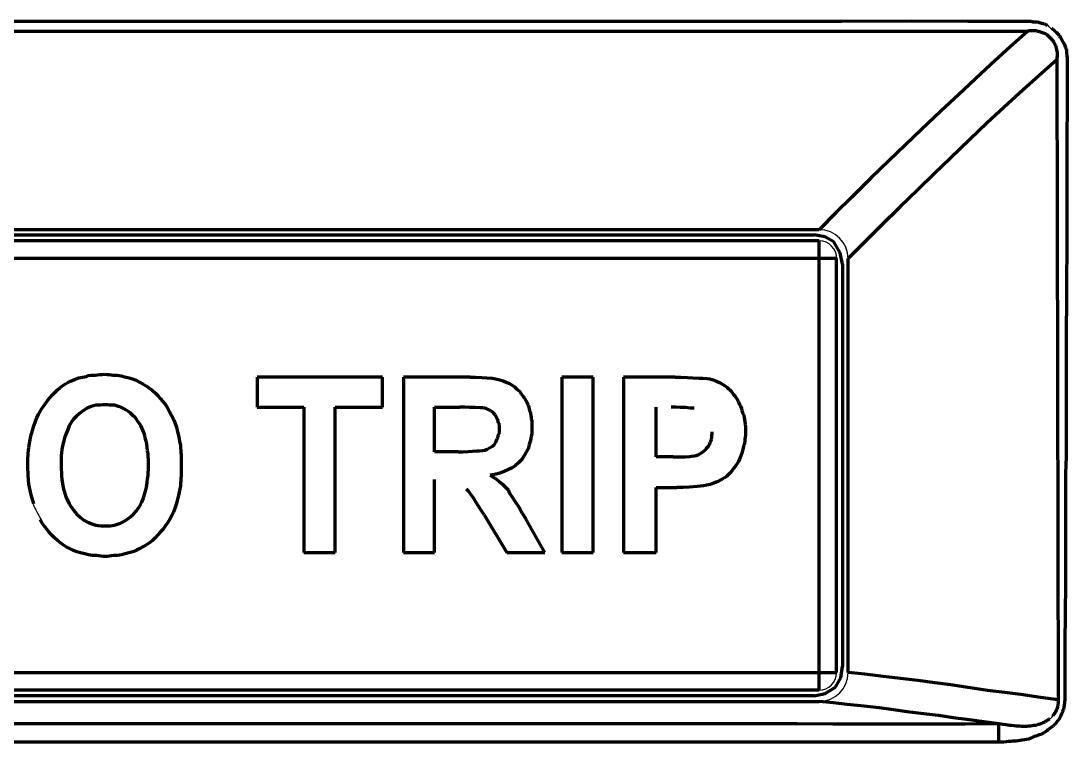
# Model space of a CAD drawing. Header units: millimetres. Extents: x 1683 to 1896, y 0 to 327.
# Drawn here: x 1790.48 to 1808.65, y 65.72 to 78.26 of the extents above; entities that cross this region are included whole.
import ezdxf

# ---------------------------------------------------------------- set-up
doc = ezdxf.new("R2010")
doc.units = ezdxf.units.MM
doc.layers.add('at_Entity', color=7, linetype='Continuous')

# ---------------------------------------------------------------- blocks, each defined once
blk = doc.blocks.new('ERYHR REH W4 TS1600AF')
at = {"layer": 'at_Entity', "color": 0, "lineweight": 140}
for p, q in [((78740.823, 9248.33), (78741.902, 9248.334)), ((78741.902, 9248.334), (78743.115, 9248.336)), ((78743.115, 9248.336), (78744.094, 9248.334)), ((78744.094, 9248.334), (78745.136, 9248.33)), ((78708.892, 9248.161), (78745.136, 9248.161)), ((78726.856, 9248.33), (78727.967, 9248.33)), ((78727.967, 9248.33), (78728.862, 9248.33)), ((78728.862, 9248.33), (78729.816, 9248.33)), ((78729.816, 9248.33), (78730.702, 9248.33)), ((78730.702, 9248.33), (78731.698, 9248.33)), ((78731.698, 9248.33), (78732.504, 9248.33)), ((78732.504, 9248.33), (78733.366, 9248.33)), ((78733.366, 9248.33), (78734.264, 9248.33)), ((78734.264, 9248.33), (78735.273, 9248.33)), ((78735.273, 9248.33), (78736.089, 9248.33)), ((78736.089, 9248.33), (78736.962, 9248.33)), ((78736.962, 9248.33), (78737.925, 9248.33)), ((78737.925, 9248.33), (78739.009, 9248.33)), ((78739.009, 9248.33), (78739.885, 9248.33)), ((78739.885, 9248.33), (78740.823, 9248.33)), ((78745.136, 9248.161), (78744.831, 9247.886)), ((78745.136, 9248.33), (78745.148, 9248.33)), ((78745.136, 9248.161), (78745.144, 9248.165)), ((78745.144, 9248.165), (78745.155, 9248.168)), ((78745.148, 9248.33), (78745.164, 9248.33)), ((78745.155, 9248.168), (78745.166, 9248.168)), ((78745.164, 9248.33), (78745.177, 9248.33)), ((78745.166, 9248.168), (78745.181, 9248.168)), ((78745.177, 9248.33), (78745.193, 9248.33)), ((78745.181, 9248.168), (78745.191, 9248.168)), ((78745.191, 9248.168), (78745.203, 9248.168)), ((78745.193, 9248.33), (78745.207, 9248.326)), ((78745.203, 9248.168), (78745.212, 9248.168)), ((78745.207, 9248.326), (78745.223, 9248.323)), ((78745.212, 9248.168), (78745.222, 9248.168)), ((78745.222, 9248.168), (78745.235, 9248.168)), ((78745.223, 9248.323), (78745.237, 9248.323)), ((78745.235, 9248.168), (78745.252, 9248.168)), ((78745.237, 9248.323), (78745.25, 9248.323)), ((78745.25, 9248.323), (78745.27, 9248.323)), ((78745.252, 9248.168), (78745.266, 9248.168)), ((78745.266, 9248.168), (78745.279, 9248.168)), ((78745.27, 9248.323), (78745.289, 9248.322)), ((78745.279, 9248.168), (78745.293, 9248.164)), ((78745.289, 9248.322), (78745.304, 9248.32)), ((78745.293, 9248.164), (78745.31, 9248.16)), ((78745.304, 9248.32), (78745.32, 9248.316)), ((78745.31, 9248.16), (78745.323, 9248.158)), ((78745.32, 9248.316), (78745.334, 9248.31)), ((78745.323, 9248.158), (78745.337, 9248.153)), ((78745.334, 9248.31), (78745.355, 9248.304)), ((78745.337, 9248.153), (78745.353, 9248.148)), ((78745.355, 9248.304), (78745.376, 9248.299)), ((78745.376, 9248.299), (78745.4, 9248.293)), ((78745.4, 9248.293), (78745.419, 9248.29)), ((78745.419, 9248.29), (78745.439, 9248.281)), ((78745.439, 9248.281), (78745.455, 9248.271)), ((78745.455, 9248.271), (78745.472, 9248.264)), ((78745.546, 9248.205), (78745.57, 9248.193)), ((78745.57, 9248.193), (78745.592, 9248.176)), ((78745.592, 9248.176), (78745.608, 9248.159)), ((78745.608, 9248.159), (78745.628, 9248.139)), ((78745.353, 9248.148), (78745.37, 9248.142)), ((78745.37, 9248.142), (78745.384, 9248.137)), ((78745.384, 9248.137), (78745.4, 9248.131)), ((78745.4, 9248.131), (78745.418, 9248.126)), ((78745.418, 9248.126), (78745.436, 9248.119)), ((78745.436, 9248.119), (78745.45, 9248.112)), ((78745.45, 9248.112), (78745.466, 9248.102)), ((78745.466, 9248.102), (78745.478, 9248.089)), ((78745.478, 9248.089), (78745.494, 9248.071)), ((78745.494, 9248.071), (78745.51, 9248.056)), ((78745.51, 9248.056), (78745.524, 9248.043)), ((78745.524, 9248.043), (78745.541, 9248.026)), ((78745.541, 9248.026), (78745.559, 9248.008)), ((78745.559, 9248.008), (78745.571, 9247.993)), ((78745.571, 9247.993), (78745.581, 9247.977)), ((78745.581, 9247.977), (78745.592, 9247.958)), ((78745.628, 9248.139), (78745.648, 9248.121)), ((78745.648, 9248.121), (78745.669, 9248.099)), ((78745.669, 9248.099), (78745.683, 9248.079)), ((78745.683, 9248.079), (78745.696, 9248.058)), ((78745.696, 9248.058), (78745.713, 9248.03)), ((78745.713, 9248.03), (78745.731, 9247.998)), ((78745.731, 9247.998), (78745.746, 9247.971)), ((78745.746, 9247.971), (78745.765, 9247.94)), ((78744.831, 9247.886), (78744.491, 9247.577)), ((78745.592, 9247.958), (78745.605, 9247.933)), ((78745.605, 9247.933), (78745.615, 9247.911)), ((78745.615, 9247.911), (78745.622, 9247.888)), ((78745.622, 9247.888), (78745.627, 9247.865)), ((78745.627, 9247.865), (78745.634, 9247.837)), ((78745.634, 9247.837), (78745.639, 9247.812)), ((78745.639, 9247.812), (78745.644, 9247.785)), ((78745.765, 9247.94), (78745.778, 9247.911)), ((78745.778, 9247.911), (78745.792, 9247.877)), ((78745.792, 9247.877), (78745.8, 9247.85)), ((78745.8, 9247.85), (78745.806, 9247.822)), ((78745.806, 9247.822), (78745.81, 9247.779)), ((78745.639, 9247.66), (78745.333, 9247.388)), ((78745.642, 9247.695), (78745.639, 9247.66)), ((78745.639, 9247.66), (78745.662, 9236.539)), ((78745.644, 9247.725), (78745.642, 9247.695)), ((78745.644, 9247.785), (78745.644, 9247.757)), ((78745.644, 9247.757), (78745.644, 9247.725)), ((78745.81, 9247.779), (78745.814, 9247.733)), ((78745.814, 9247.733), (78745.817, 9247.697)), ((78745.817, 9247.697), (78745.818, 9247.66)), ((78745.818, 9247.66), (78745.818, 9247.426)), ((78744.491, 9247.577), (78744.221, 9247.326)), ((78745.818, 9247.426), (78745.818, 9247.158)), ((78744.221, 9247.326), (78743.936, 9247.056)), ((78745.333, 9247.388), (78744.992, 9247.08)), ((78744.992, 9247.08), (78744.72, 9246.83)), ((78745.818, 9247.158), (78745.818, 9246.941)), ((78743.936, 9247.056), (78743.626, 9246.769)), ((78745.818, 9246.941), (78745.818, 9246.71)), ((78743.626, 9246.769), (78743.283, 9246.446)), ((78744.72, 9246.83), (78744.431, 9246.563)), ((78745.818, 9246.71), (78745.814, 9246.452)), ((78744.431, 9246.563), (78744.126, 9246.274)), ((78743.283, 9246.446), (78743.011, 9246.185)), ((78745.814, 9246.452), (78745.812, 9246.162)), ((78743.011, 9246.185), (78742.721, 9245.907)), ((78744.126, 9246.274), (78743.785, 9245.948)), ((78745.812, 9246.162), (78745.812, 9245.929)), ((78742.721, 9245.907), (78742.417, 9245.609)), ((78743.785, 9245.948), (78743.513, 9245.682)), ((78745.812, 9245.929), (78745.812, 9245.679)), ((78742.417, 9245.609), (78742.076, 9245.272)), ((78743.513, 9245.682), (78743.225, 9245.399)), ((78745.812, 9245.679), (78745.812, 9245.397)), ((78742.076, 9245.272), (78741.802, 9244.999)), ((78743.225, 9245.399), (78742.92, 9245.104)), ((78745.812, 9245.397), (78745.812, 9245.082)), ((78742.92, 9245.104), (78742.579, 9244.768)), ((78745.812, 9245.082), (78745.812, 9244.831)), ((78741.802, 9244.999), (78741.511, 9244.707)), ((78741.511, 9244.707), (78712.514, 9244.707)), ((78742.579, 9244.768), (78742.305, 9244.495)), ((78745.812, 9244.831), (78745.812, 9244.567)), ((78712.617, 9244.618), (78741.424, 9244.618)), ((78741.611, 9244.584), (78741.424, 9244.618)), ((78741.766, 9244.494), (78741.611, 9244.584)), ((78745.812, 9244.567), (78745.811, 9244.272)), ((78741.511, 9244.515), (78712.514, 9244.515)), ((78741.511, 9236.708), (78741.511, 9244.515)), ((78741.879, 9244.308), (78741.766, 9244.494)), ((78742.305, 9244.495), (78742.014, 9244.206)), ((78741.815, 9244.206), (78712.218, 9244.206)), ((78741.815, 9237.01), (78741.815, 9244.206)), ((78741.919, 9244.11), (78741.879, 9244.308)), ((78742.014, 9237.01), (78742.014, 9244.206)), ((78745.811, 9244.272), (78745.809, 9243.935)), ((78741.919, 9244.11), (78741.919, 9237.114)), ((78745.809, 9243.935), (78745.807, 9243.66)), ((78745.807, 9243.66), (78745.806, 9243.366)), ((78745.806, 9243.366), (78745.802, 9243.049)), ((78745.802, 9243.049), (78745.8, 9242.689)), ((78745.8, 9242.689), (78745.8, 9242.396)), ((78745.8, 9242.396), (78745.8, 9242.085)), ((78745.8, 9242.085), (78745.8, 9241.759)), ((78745.8, 9241.759), (78745.8, 9241.391)), ((78745.8, 9241.391), (78745.8, 9241.093)), ((78745.8, 9241.093), (78745.8, 9240.774)), ((78745.8, 9240.774), (78745.793, 9240.465)), ((78745.793, 9240.465), (78745.789, 9240.117)), ((78745.789, 9240.117), (78745.788, 9239.836)), ((78745.788, 9239.836), (78745.788, 9239.537)), ((78745.788, 9239.537), (78745.788, 9239.256)), ((78745.788, 9239.256), (78745.788, 9238.942)), ((78745.788, 9238.942), (78745.788, 9238.688)), ((78745.788, 9238.688), (78745.788, 9238.417)), ((78745.788, 9238.417), (78745.785, 9238.172)), ((78745.785, 9238.172), (78745.782, 9237.892)), ((78745.782, 9237.892), (78745.78, 9237.664)), ((78745.78, 9237.664), (78745.777, 9237.423)), ((78745.777, 9237.423), (78745.777, 9237.204)), ((78741.885, 9236.918), (78741.919, 9237.114)), ((78745.777, 9237.204), (78745.777, 9236.954)), ((78712.218, 9237.01), (78741.815, 9237.01)), ((78741.795, 9236.76), (78741.885, 9236.918)), ((78742.306, 9236.982), (78742.014, 9237.01)), ((78742.581, 9236.951), (78742.306, 9236.982)), ((78742.922, 9236.909), (78742.581, 9236.951)), ((78743.225, 9236.871), (78742.922, 9236.909)), ((78745.777, 9236.954), (78745.777, 9236.751)), ((78712.514, 9236.708), (78741.511, 9236.708)), ((78741.613, 9236.645), (78741.795, 9236.76)), ((78743.52, 9236.833), (78743.225, 9236.871)), ((78743.795, 9236.797), (78743.52, 9236.833)), ((78744.135, 9236.748), (78743.795, 9236.797)), ((78744.437, 9236.701), (78744.135, 9236.748)), ((78745.777, 9236.751), (78745.777, 9236.539)), ((78741.424, 9236.605), (78712.617, 9236.605)), ((78741.424, 9236.605), (78741.613, 9236.645)), ((78744.737, 9236.666), (78744.437, 9236.701)), ((78745.015, 9236.628), (78744.737, 9236.666)), ((78745.358, 9236.58), (78745.015, 9236.628)), ((78745.662, 9236.539), (78745.358, 9236.58)), ((78745.662, 9236.539), (78745.662, 9236.513)), ((78745.777, 9236.539), (78745.776, 9236.504)), ((78712.514, 9236.51), (78741.511, 9236.51)), ((78741.759, 9236.483), (78741.511, 9236.51)), ((78741.995, 9236.458), (78741.759, 9236.483)), ((78742.291, 9236.427), (78741.995, 9236.458)), ((78742.555, 9236.399), (78742.291, 9236.427)), ((78742.804, 9236.363), (78742.555, 9236.399)), ((78743.038, 9236.331), (78742.804, 9236.363)), ((78745.631, 9236.357), (78745.623, 9236.338)), ((78745.639, 9236.377), (78745.631, 9236.357)), ((78745.644, 9236.393), (78745.639, 9236.377)), ((78745.649, 9236.408), (78745.644, 9236.393)), ((78745.654, 9236.427), (78745.649, 9236.408)), ((78745.656, 9236.443), (78745.654, 9236.427)), ((78745.66, 9236.465), (78745.656, 9236.443)), ((78745.661, 9236.485), (78745.66, 9236.465)), ((78745.662, 9236.513), (78745.661, 9236.485)), ((78745.747, 9236.352), (78745.737, 9236.333)), ((78745.755, 9236.375), (78745.747, 9236.352)), ((78745.761, 9236.407), (78745.755, 9236.375)), ((78745.765, 9236.436), (78745.761, 9236.407)), ((78745.769, 9236.453), (78745.765, 9236.436)), ((78745.773, 9236.472), (78745.769, 9236.453)), ((78745.776, 9236.504), (78745.773, 9236.472)), ((78743.329, 9236.296), (78743.038, 9236.331)), ((78743.587, 9236.267), (78743.329, 9236.296)), ((78743.84, 9236.227), (78743.587, 9236.267)), ((78744.078, 9236.195), (78743.84, 9236.227)), ((78744.373, 9236.156), (78744.078, 9236.195)), ((78745.454, 9236.171), (78745.437, 9236.157)), ((78745.468, 9236.174), (78745.454, 9236.171)), ((78745.482, 9236.182), (78745.468, 9236.174)), ((78745.498, 9236.193), (78745.482, 9236.182)), ((78745.512, 9236.2), (78745.498, 9236.193)), ((78745.577, 9236.27), (78745.57, 9236.259)), ((78745.583, 9236.28), (78745.577, 9236.27)), ((78745.593, 9236.292), (78745.583, 9236.28)), ((78745.604, 9236.303), (78745.593, 9236.292)), ((78745.615, 9236.323), (78745.604, 9236.303)), ((78745.623, 9236.338), (78745.615, 9236.323)), ((78745.654, 9236.173), (78745.638, 9236.156)), ((78745.667, 9236.186), (78745.654, 9236.173)), ((78745.677, 9236.198), (78745.667, 9236.186)), ((78745.686, 9236.214), (78745.677, 9236.198)), ((78745.698, 9236.237), (78745.686, 9236.214)), ((78745.708, 9236.259), (78745.698, 9236.237)), ((78745.716, 9236.278), (78745.708, 9236.259)), ((78745.724, 9236.294), (78745.716, 9236.278)), ((78745.731, 9236.313), (78745.724, 9236.294)), ((78745.737, 9236.333), (78745.731, 9236.313)), ((78728.067, 9236.119), (78727.331, 9236.119)), ((78728.98, 9236.119), (78728.067, 9236.119)), ((78729.79, 9236.119), (78728.98, 9236.119)), ((78730.5, 9236.119), (78729.79, 9236.119)), ((78731.167, 9236.119), (78730.5, 9236.119)), ((78731.992, 9236.119), (78731.167, 9236.119)), ((78732.724, 9236.119), (78731.992, 9236.119)), ((78733.376, 9236.119), (78732.724, 9236.119)), ((78733.987, 9236.119), (78733.376, 9236.119)), ((78734.741, 9236.119), (78733.987, 9236.119)), ((78735.409, 9236.119), (78734.741, 9236.119)), ((78735.998, 9236.119), (78735.409, 9236.119)), ((78736.55, 9236.119), (78735.998, 9236.119)), ((78737.231, 9236.119), (78736.55, 9236.119)), ((78737.834, 9236.119), (78737.231, 9236.119)), ((78738.379, 9236.119), (78737.834, 9236.119)), ((78738.891, 9236.119), (78738.379, 9236.119)), ((78739.528, 9236.119), (78738.891, 9236.119)), ((78740.095, 9236.119), (78739.528, 9236.119)), ((78740.628, 9236.119), (78740.095, 9236.119)), ((78741.129, 9236.119), (78740.628, 9236.119)), ((78741.75, 9236.116), (78741.129, 9236.119)), ((78742.302, 9236.112), (78741.75, 9236.116)), ((78742.864, 9236.112), (78742.302, 9236.112)), ((78743.393, 9236.112), (78742.864, 9236.112)), ((78744.05, 9236.115), (78743.393, 9236.112)), ((78744.635, 9236.119), (78744.05, 9236.115)), ((78744.635, 9236.119), (78744.373, 9236.156)), ((78744.635, 9235.803), (78744.635, 9236.119)), ((78744.671, 9236.114), (78744.635, 9236.119)), ((78744.708, 9236.109), (78744.671, 9236.114)), ((78744.753, 9236.103), (78744.708, 9236.109)), ((78744.79, 9236.097), (78744.753, 9236.103)), ((78744.823, 9236.093), (78744.79, 9236.097)), ((78744.855, 9236.09), (78744.823, 9236.093)), ((78744.896, 9236.087), (78744.855, 9236.09)), ((78744.934, 9236.082), (78744.896, 9236.087)), ((78744.961, 9236.081), (78744.934, 9236.082)), ((78744.989, 9236.079), (78744.961, 9236.081)), ((78745.029, 9236.076), (78744.989, 9236.079)), ((78745.066, 9236.075), (78745.029, 9236.076)), ((78745.093, 9236.075), (78745.066, 9236.075)), ((78745.12, 9236.075), (78745.093, 9236.075)), ((78745.154, 9236.078), (78745.12, 9236.075)), ((78745.181, 9236.082), (78745.154, 9236.078)), ((78745.21, 9236.087), (78745.181, 9236.082)), ((78745.235, 9236.089), (78745.21, 9236.087)), ((78745.265, 9236.093), (78745.235, 9236.089)), ((78745.291, 9236.097), (78745.265, 9236.093)), ((78745.312, 9236.106), (78745.291, 9236.097)), ((78745.331, 9236.111), (78745.312, 9236.106)), ((78745.356, 9236.118), (78745.331, 9236.111)), ((78745.377, 9236.127), (78745.356, 9236.118)), ((78745.397, 9236.136), (78745.377, 9236.127)), ((78745.416, 9236.144), (78745.397, 9236.136)), ((78745.443, 9235.982), (78745.415, 9235.963)), ((78745.437, 9236.157), (78745.416, 9236.144)), ((78745.466, 9236.001), (78745.443, 9235.982)), ((78745.484, 9236.013), (78745.466, 9236.001)), ((78745.501, 9236.026), (78745.484, 9236.013)), ((78745.525, 9236.044), (78745.501, 9236.026)), ((78745.546, 9236.06), (78745.525, 9236.044)), ((78745.563, 9236.071), (78745.546, 9236.06)), ((78745.577, 9236.082), (78745.563, 9236.071)), ((78745.596, 9236.1), (78745.577, 9236.082)), ((78745.616, 9236.119), (78745.596, 9236.1)), ((78745.626, 9236.14), (78745.616, 9236.119)), ((78745.638, 9236.156), (78745.626, 9236.14)), ((78728.067, 9235.803), (78727.331, 9235.803)), ((78728.98, 9235.803), (78728.067, 9235.803)), ((78729.79, 9235.803), (78728.98, 9235.803)), ((78730.5, 9235.803), (78729.79, 9235.803)), ((78731.167, 9235.803), (78730.5, 9235.803)), ((78731.992, 9235.803), (78731.167, 9235.803)), ((78732.724, 9235.803), (78731.992, 9235.803)), ((78733.376, 9235.803), (78732.724, 9235.803)), ((78733.987, 9235.803), (78733.376, 9235.803)), ((78734.741, 9235.803), (78733.987, 9235.803)), ((78735.409, 9235.803), (78734.741, 9235.803)), ((78735.998, 9235.803), (78735.409, 9235.803)), ((78736.55, 9235.803), (78735.998, 9235.803)), ((78737.231, 9235.803), (78736.55, 9235.803)), ((78737.834, 9235.803), (78737.231, 9235.803)), ((78738.379, 9235.803), (78737.834, 9235.803)), ((78738.891, 9235.803), (78738.379, 9235.803)), ((78739.528, 9235.803), (78738.891, 9235.803)), ((78740.095, 9235.803), (78739.528, 9235.803)), ((78740.628, 9235.803), (78740.095, 9235.803)), ((78741.129, 9235.803), (78740.628, 9235.803)), ((78741.75, 9235.803), (78741.129, 9235.803)), ((78742.302, 9235.803), (78741.75, 9235.803)), ((78742.864, 9235.803), (78742.302, 9235.803)), ((78743.395, 9235.803), (78742.864, 9235.803)), ((78744.052, 9235.803), (78743.395, 9235.803)), ((78744.635, 9235.803), (78744.052, 9235.803)), ((78744.675, 9235.803), (78744.635, 9235.803)), ((78744.715, 9235.803), (78744.675, 9235.803)), ((78744.763, 9235.806), (78744.715, 9235.803)), ((78744.802, 9235.81), (78744.763, 9235.806)), ((78744.84, 9235.814), (78744.802, 9235.81)), ((78744.878, 9235.817), (78744.84, 9235.814)), ((78744.925, 9235.82), (78744.878, 9235.817)), ((78744.968, 9235.825), (78744.925, 9235.82)), ((78745.003, 9235.83), (78744.968, 9235.825)), ((78745.036, 9235.835), (78745.003, 9235.83)), ((78745.077, 9235.841), (78745.036, 9235.835)), ((78745.112, 9235.847), (78745.077, 9235.841)), ((78745.145, 9235.856), (78745.112, 9235.847)), ((78745.177, 9235.865), (78745.145, 9235.856)), ((78745.213, 9235.88), (78745.177, 9235.865)), ((78745.245, 9235.898), (78745.213, 9235.88)), ((78745.276, 9235.906), (78745.245, 9235.898)), ((78745.304, 9235.916), (78745.276, 9235.906)), ((78745.336, 9235.927), (78745.304, 9235.916)), ((78745.365, 9235.935), (78745.336, 9235.927)), ((78745.391, 9235.95), (78745.365, 9235.935)), ((78745.415, 9235.963), (78745.391, 9235.95))]:
    blk.add_line(p, q, dxfattribs=at)
at = {"layer": 'at_Entity', "color": 1, "lineweight": 140}
for p, q in [((78728.716, 9242.147), (78728.786, 9242.158)), ((78728.786, 9242.158), (78728.821, 9242.171)), ((78728.821, 9242.171), (78728.863, 9242.179)), ((78728.863, 9242.179), (78728.897, 9242.181)), ((78728.897, 9242.181), (78728.933, 9242.181)), ((78728.933, 9242.181), (78728.975, 9242.186)), ((78728.975, 9242.186), (78729.021, 9242.191)), ((78729.021, 9242.191), (78729.056, 9242.194)), ((78729.056, 9242.194), (78729.093, 9242.195)), ((78729.093, 9242.195), (78729.135, 9242.194)), ((78729.135, 9242.194), (78729.178, 9242.191)), ((78729.178, 9242.191), (78729.21, 9242.186)), ((78729.21, 9242.186), (78729.244, 9242.181)), ((78729.244, 9242.181), (78729.278, 9242.18)), ((78729.278, 9242.18), (78729.318, 9242.179)), ((78729.318, 9242.179), (78729.351, 9242.174)), ((78729.351, 9242.174), (78729.387, 9242.166)), ((78729.387, 9242.166), (78729.449, 9242.15)), ((78728.32, 9241.96), (78728.365, 9241.993)), ((78728.365, 9241.993), (78728.418, 9242.028)), ((78728.418, 9242.028), (78728.461, 9242.054)), ((78728.461, 9242.054), (78728.504, 9242.077)), ((78728.504, 9242.077), (78728.573, 9242.107)), ((78728.573, 9242.107), (78728.652, 9242.133)), ((78728.652, 9242.133), (78728.716, 9242.147)), ((78729.449, 9242.15), (78729.522, 9242.133)), ((78729.522, 9242.133), (78729.582, 9242.116)), ((78729.582, 9242.116), (78729.646, 9242.092)), ((78729.646, 9242.092), (78729.703, 9242.06)), ((78729.703, 9242.06), (78729.768, 9242.025)), ((78729.768, 9242.025), (78729.819, 9241.995)), ((78729.819, 9241.995), (78729.867, 9241.96)), ((78733.924, 9242.144), (78731.749, 9242.144)), ((78731.749, 9242.144), (78731.749, 9241.621)), ((78733.924, 9241.621), (78733.924, 9242.144)), ((78735.449, 9242.144), (78734.289, 9242.144)), ((78734.289, 9242.144), (78734.289, 9239.095)), ((78735.449, 9242.144), (78735.544, 9242.142)), ((78735.544, 9242.142), (78735.65, 9242.139)), ((78735.65, 9242.139), (78735.737, 9242.134)), ((78735.737, 9242.134), (78735.829, 9242.129)), ((78735.829, 9242.129), (78735.891, 9242.114)), ((78735.891, 9242.114), (78735.963, 9242.099)), ((78735.963, 9242.099), (78736.022, 9242.082)), ((78736.022, 9242.082), (78736.085, 9242.055)), ((78736.085, 9242.055), (78736.131, 9242.033)), ((78736.131, 9242.033), (78736.181, 9242.005)), ((78736.181, 9242.005), (78736.219, 9241.976)), ((78736.219, 9241.976), (78736.257, 9241.938)), ((78737.584, 9242.144), (78737.042, 9242.144)), ((78737.042, 9242.144), (78737.042, 9239.095)), ((78737.584, 9239.095), (78737.584, 9242.144)), ((78739.01, 9242.144), (78738.115, 9242.144)), ((78738.115, 9242.144), (78738.115, 9239.095)), ((78739.01, 9242.144), (78739.11, 9242.142)), ((78739.11, 9242.142), (78739.223, 9242.139)), ((78739.223, 9242.139), (78739.318, 9242.134)), ((78739.318, 9242.134), (78739.422, 9242.129)), ((78739.422, 9242.129), (78739.489, 9242.128)), ((78739.489, 9242.128), (78739.56, 9242.122)), ((78739.56, 9242.122), (78739.614, 9242.113)), ((78739.614, 9242.113), (78739.669, 9242.1)), ((78739.669, 9242.1), (78739.728, 9242.078)), ((78739.728, 9242.078), (78739.789, 9242.047)), ((78739.789, 9242.047), (78739.835, 9242.018)), ((78739.835, 9242.018), (78739.882, 9241.989)), ((78739.882, 9241.989), (78739.911, 9241.967)), ((78728.153, 9241.79), (78728.193, 9241.837)), ((78728.193, 9241.837), (78728.239, 9241.886)), ((78728.239, 9241.886), (78728.278, 9241.922)), ((78728.278, 9241.922), (78728.32, 9241.96)), ((78729.867, 9241.96), (78729.925, 9241.918)), ((78729.925, 9241.918), (78729.984, 9241.868)), ((78729.984, 9241.868), (78730.024, 9241.824)), ((78730.024, 9241.824), (78730.063, 9241.776)), ((78736.257, 9241.938), (78736.281, 9241.921)), ((78736.281, 9241.921), (78736.305, 9241.9)), ((78736.305, 9241.9), (78736.321, 9241.881)), ((78736.321, 9241.881), (78736.337, 9241.857)), ((78736.337, 9241.857), (78736.354, 9241.834)), ((78736.354, 9241.834), (78736.371, 9241.81)), ((78736.371, 9241.81), (78736.385, 9241.79)), ((78739.911, 9241.967), (78739.939, 9241.942)), ((78739.939, 9241.942), (78739.959, 9241.922)), ((78739.959, 9241.922), (78739.98, 9241.901)), ((78739.98, 9241.901), (78740.002, 9241.876)), ((78740.002, 9241.876), (78740.026, 9241.845)), ((78740.026, 9241.845), (78740.045, 9241.818)), ((78740.045, 9241.818), (78740.066, 9241.79)), ((78728.006, 9241.599), (78728.042, 9241.648)), ((78728.042, 9241.648), (78728.081, 9241.703)), ((78728.081, 9241.703), (78728.114, 9241.746)), ((78728.114, 9241.746), (78728.153, 9241.79)), ((78728.833, 9241.621), (78728.797, 9241.606)), ((78728.865, 9241.633), (78728.833, 9241.621)), ((78728.905, 9241.647), (78728.865, 9241.633)), ((78728.944, 9241.658), (78728.905, 9241.647)), ((78728.985, 9241.659), (78728.944, 9241.658)), ((78729.022, 9241.661), (78728.985, 9241.659)), ((78729.066, 9241.664), (78729.022, 9241.661)), ((78729.105, 9241.665), (78729.066, 9241.664)), ((78729.146, 9241.664), (78729.105, 9241.665)), ((78729.183, 9241.661), (78729.146, 9241.664)), ((78729.23, 9241.659), (78729.183, 9241.661)), ((78729.272, 9241.658), (78729.23, 9241.659)), ((78729.306, 9241.647), (78729.272, 9241.658)), ((78729.337, 9241.637), (78729.306, 9241.647)), ((78729.378, 9241.621), (78729.337, 9241.637)), ((78729.416, 9241.606), (78729.378, 9241.621)), ((78730.063, 9241.776), (78730.112, 9241.72)), ((78730.112, 9241.72), (78730.161, 9241.656)), ((78730.161, 9241.656), (78730.194, 9241.602)), ((78731.749, 9241.621), (78732.558, 9241.621)), ((78732.558, 9241.621), (78732.558, 9239.095)), ((78733.104, 9241.621), (78733.924, 9241.621)), ((78733.104, 9239.095), (78733.104, 9241.621)), ((78734.831, 9241.621), (78735.27, 9241.621)), ((78734.831, 9240.848), (78734.831, 9241.621)), ((78735.355, 9241.621), (78735.27, 9241.621)), ((78735.435, 9241.62), (78735.355, 9241.621)), ((78735.534, 9241.618), (78735.435, 9241.62)), ((78735.622, 9241.613), (78735.534, 9241.618)), ((78735.633, 9241.613), (78735.622, 9241.613)), ((78735.643, 9241.613), (78735.633, 9241.613)), ((78735.653, 9241.613), (78735.643, 9241.613)), ((78735.661, 9241.613), (78735.653, 9241.613)), ((78735.697, 9241.607), (78735.661, 9241.613)), ((78736.385, 9241.79), (78736.401, 9241.768)), ((78736.401, 9241.768), (78736.417, 9241.741)), ((78736.417, 9241.741), (78736.434, 9241.709)), ((78736.434, 9241.709), (78736.446, 9241.684)), ((78736.446, 9241.684), (78736.458, 9241.658)), ((78736.458, 9241.658), (78736.466, 9241.626)), ((78736.466, 9241.626), (78736.475, 9241.592)), ((78738.677, 9240.759), (78738.677, 9241.621)), ((78739.022, 9241.621), (78738.942, 9241.621)), ((78739.098, 9241.62), (78739.022, 9241.621)), ((78739.19, 9241.615), (78739.098, 9241.62)), ((78739.269, 9241.606), (78739.19, 9241.615)), ((78740.066, 9241.79), (78740.086, 9241.761)), ((78740.086, 9241.761), (78740.105, 9241.728)), ((78740.105, 9241.728), (78740.117, 9241.7)), ((78740.117, 9241.7), (78740.13, 9241.672)), ((78740.13, 9241.672), (78740.145, 9241.638)), ((78740.145, 9241.638), (78740.16, 9241.598)), ((78727.897, 9241.378), (78727.92, 9241.437)), ((78727.92, 9241.437), (78727.95, 9241.501)), ((78727.95, 9241.501), (78727.977, 9241.55)), ((78727.977, 9241.55), (78728.006, 9241.599)), ((78728.608, 9241.467), (78728.556, 9241.415)), ((78728.66, 9241.513), (78728.608, 9241.467)), ((78728.73, 9241.565), (78728.66, 9241.513)), ((78728.797, 9241.606), (78728.73, 9241.565)), ((78729.446, 9241.589), (78729.416, 9241.606)), ((78729.475, 9241.571), (78729.446, 9241.589)), ((78729.511, 9241.547), (78729.475, 9241.571)), ((78729.543, 9241.525), (78729.511, 9241.547)), ((78729.569, 9241.498), (78729.543, 9241.525)), ((78729.596, 9241.473), (78729.569, 9241.498)), ((78729.627, 9241.442), (78729.596, 9241.473)), ((78729.652, 9241.415), (78729.627, 9241.442)), ((78730.194, 9241.602), (78730.225, 9241.54)), ((78730.225, 9241.54), (78730.261, 9241.477)), ((78730.261, 9241.477), (78730.298, 9241.402)), ((78735.728, 9241.599), (78735.697, 9241.607)), ((78735.759, 9241.584), (78735.728, 9241.599)), ((78735.783, 9241.569), (78735.759, 9241.584)), ((78735.811, 9241.556), (78735.783, 9241.569)), ((78735.836, 9241.54), (78735.811, 9241.556)), ((78735.862, 9241.514), (78735.836, 9241.54)), ((78735.883, 9241.488), (78735.862, 9241.514)), ((78735.896, 9241.466), (78735.883, 9241.488)), ((78735.908, 9241.443), (78735.896, 9241.466)), ((78735.922, 9241.413), (78735.908, 9241.443)), ((78736.475, 9241.592), (78736.482, 9241.567)), ((78736.482, 9241.567), (78736.493, 9241.54)), ((78736.493, 9241.54), (78736.497, 9241.511)), ((78736.497, 9241.511), (78736.502, 9241.477)), ((78736.502, 9241.477), (78736.506, 9241.45)), ((78736.506, 9241.45), (78736.511, 9241.422)), ((78739.288, 9241.606), (78739.269, 9241.606)), ((78739.304, 9241.606), (78739.288, 9241.606)), ((78739.322, 9241.606), (78739.304, 9241.606)), ((78739.339, 9241.606), (78739.322, 9241.606)), ((78740.16, 9241.598), (78740.17, 9241.566)), ((78740.17, 9241.566), (78740.181, 9241.532)), ((78740.181, 9241.532), (78740.194, 9241.494)), ((78740.194, 9241.494), (78740.206, 9241.449)), ((78740.206, 9241.449), (78740.213, 9241.412)), ((78727.844, 9241.218), (78727.869, 9241.297)), ((78727.869, 9241.297), (78727.897, 9241.378)), ((78728.47, 9241.267), (78728.406, 9241.109)), ((78728.484, 9241.299), (78728.47, 9241.267)), ((78728.5, 9241.33), (78728.484, 9241.299)), ((78728.528, 9241.373), (78728.5, 9241.33)), ((78728.556, 9241.415), (78728.528, 9241.373)), ((78729.677, 9241.375), (78729.652, 9241.415)), ((78729.7, 9241.343), (78729.677, 9241.375)), ((78729.725, 9241.304), (78729.7, 9241.343)), ((78729.744, 9241.267), (78729.725, 9241.304)), ((78729.764, 9241.221), (78729.744, 9241.267)), ((78730.298, 9241.402), (78730.323, 9241.34)), ((78730.323, 9241.34), (78730.345, 9241.275)), ((78730.345, 9241.275), (78730.366, 9241.196)), ((78735.935, 9241.385), (78735.922, 9241.413)), ((78735.937, 9241.366), (78735.935, 9241.385)), ((78735.941, 9241.351), (78735.937, 9241.366)), ((78735.95, 9241.334), (78735.941, 9241.351)), ((78735.958, 9241.319), (78735.95, 9241.334)), ((78735.958, 9241.303), (78735.958, 9241.319)), ((78735.958, 9241.287), (78735.958, 9241.303)), ((78735.958, 9241.266), (78735.958, 9241.287)), ((78735.958, 9241.245), (78735.958, 9241.266)), ((78736.511, 9241.422), (78736.517, 9241.386)), ((78736.517, 9241.386), (78736.521, 9241.348)), ((78736.521, 9241.246), (78736.52, 9241.199)), ((78736.521, 9241.348), (78736.522, 9241.32)), ((78736.522, 9241.289), (78736.521, 9241.246)), ((78736.522, 9241.32), (78736.522, 9241.289)), ((78740.213, 9241.412), (78740.219, 9241.37)), ((78740.219, 9241.37), (78740.226, 9241.329)), ((78740.226, 9241.329), (78740.23, 9241.28)), ((78740.23, 9241.28), (78740.231, 9241.237)), ((78727.799, 9241.024), (78727.819, 9241.117)), ((78727.819, 9241.117), (78727.844, 9241.218)), ((78728.406, 9241.109), (78728.359, 9240.926)), ((78729.782, 9241.181), (78729.764, 9241.221)), ((78729.797, 9241.131), (78729.782, 9241.181)), ((78729.804, 9241.083), (78729.797, 9241.131)), ((78729.819, 9241.034), (78729.804, 9241.083)), ((78730.366, 9241.196), (78730.387, 9241.107)), ((78730.387, 9241.107), (78730.401, 9241.034)), ((78735.907, 9241.043), (78735.918, 9241.072)), ((78735.918, 9241.072), (78735.927, 9241.094)), ((78735.927, 9241.094), (78735.935, 9241.12)), ((78735.935, 9241.12), (78735.939, 9241.138)), ((78735.939, 9241.138), (78735.945, 9241.158)), ((78735.945, 9241.158), (78735.951, 9241.173)), ((78735.951, 9241.173), (78735.958, 9241.186)), ((78735.958, 9241.228), (78735.958, 9241.245)), ((78735.958, 9241.211), (78735.958, 9241.228)), ((78735.958, 9241.196), (78735.958, 9241.211)), ((78735.958, 9241.186), (78735.958, 9241.196)), ((78736.503, 9241.083), (78736.494, 9241.042)), ((78736.511, 9241.12), (78736.503, 9241.083)), ((78736.517, 9241.162), (78736.511, 9241.12)), ((78736.52, 9241.199), (78736.517, 9241.162)), ((78739.641, 9241.061), (78739.645, 9241.094)), ((78739.645, 9241.094), (78739.649, 9241.132)), ((78739.649, 9241.132), (78739.651, 9241.162)), ((78739.651, 9241.162), (78739.652, 9241.194)), ((78740.226, 9241.102), (78740.219, 9241.061)), ((78740.229, 9241.135), (78740.226, 9241.102)), ((78740.23, 9241.169), (78740.229, 9241.135)), ((78740.231, 9241.194), (78740.23, 9241.169)), ((78740.231, 9241.237), (78740.231, 9241.194)), ((78727.773, 9240.824), (78727.784, 9240.922)), ((78727.784, 9240.922), (78727.799, 9241.024)), ((78728.359, 9240.926), (78728.346, 9240.776)), ((78729.83, 9240.986), (78729.819, 9241.034)), ((78729.839, 9240.925), (78729.83, 9240.986)), ((78729.845, 9240.87), (78729.839, 9240.925)), ((78730.401, 9241.034), (78730.414, 9240.958)), ((78730.414, 9240.958), (78730.416, 9240.918)), ((78730.416, 9240.918), (78730.42, 9240.872)), ((78735.703, 9240.879), (78735.742, 9240.892)), ((78735.742, 9240.892), (78735.787, 9240.914)), ((78735.787, 9240.914), (78735.837, 9240.943)), ((78735.837, 9240.943), (78735.871, 9240.974)), ((78735.871, 9240.974), (78735.895, 9241.017)), ((78735.895, 9241.017), (78735.907, 9241.043)), ((78736.456, 9240.899), (78736.441, 9240.869)), ((78736.469, 9240.939), (78736.456, 9240.899)), ((78736.476, 9240.973), (78736.469, 9240.939)), ((78736.487, 9241.009), (78736.476, 9240.973)), ((78736.494, 9241.042), (78736.487, 9241.009)), ((78739.514, 9240.862), (78739.534, 9240.884)), ((78739.534, 9240.884), (78739.556, 9240.908)), ((78739.556, 9240.908), (78739.572, 9240.926)), ((78739.572, 9240.926), (78739.588, 9240.943)), ((78739.588, 9240.943), (78739.604, 9240.975)), ((78739.604, 9240.975), (78739.619, 9241.009)), ((78739.619, 9241.009), (78739.629, 9241.034)), ((78739.629, 9241.034), (78739.641, 9241.061)), ((78740.187, 9240.888), (78740.169, 9240.826)), ((78740.199, 9240.943), (78740.187, 9240.888)), ((78740.208, 9240.968), (78740.199, 9240.943)), ((78740.214, 9240.996), (78740.208, 9240.968)), ((78740.218, 9241.031), (78740.214, 9240.996)), ((78740.219, 9241.061), (78740.218, 9241.031)), ((78727.765, 9240.597), (78727.767, 9240.703)), ((78727.767, 9240.703), (78727.773, 9240.824)), ((78728.346, 9240.776), (78728.343, 9240.619)), ((78729.849, 9240.843), (78729.845, 9240.87)), ((78729.853, 9240.817), (78729.849, 9240.843)), ((78729.855, 9240.784), (78729.853, 9240.817)), ((78729.856, 9240.752), (78729.855, 9240.784)), ((78729.859, 9240.721), (78729.856, 9240.752)), ((78729.861, 9240.693), (78729.859, 9240.721)), ((78730.42, 9240.872), (78730.424, 9240.834)), ((78730.424, 9240.834), (78730.426, 9240.796)), ((78730.426, 9240.796), (78730.426, 9240.748)), ((78730.426, 9240.748), (78730.426, 9240.697)), ((78735.242, 9240.848), (78734.831, 9240.848)), ((78735.242, 9240.848), (78735.324, 9240.849)), ((78735.324, 9240.849), (78735.415, 9240.852)), ((78735.415, 9240.852), (78735.488, 9240.857)), ((78735.488, 9240.857), (78735.564, 9240.862)), ((78735.564, 9240.862), (78735.611, 9240.867)), ((78735.611, 9240.867), (78735.664, 9240.872)), ((78735.664, 9240.872), (78735.703, 9240.879)), ((78736.349, 9240.715), (78736.296, 9240.661)), ((78736.364, 9240.743), (78736.349, 9240.715)), ((78736.382, 9240.771), (78736.364, 9240.743)), ((78736.405, 9240.807), (78736.382, 9240.771)), ((78736.424, 9240.84), (78736.405, 9240.807)), ((78736.441, 9240.869), (78736.424, 9240.84)), ((78738.976, 9240.759), (78738.677, 9240.759)), ((78738.976, 9240.759), (78739.044, 9240.759)), ((78739.044, 9240.759), (78739.121, 9240.76)), ((78739.121, 9240.76), (78739.185, 9240.762)), ((78739.185, 9240.762), (78739.258, 9240.767)), ((78739.258, 9240.767), (78739.295, 9240.772)), ((78739.295, 9240.772), (78739.341, 9240.779)), ((78739.341, 9240.779), (78739.377, 9240.786)), ((78739.377, 9240.786), (78739.41, 9240.796)), ((78739.41, 9240.796), (78739.439, 9240.813)), ((78739.439, 9240.813), (78739.47, 9240.831)), ((78739.47, 9240.831), (78739.492, 9240.846)), ((78739.492, 9240.846), (78739.514, 9240.862)), ((78740.13, 9240.722), (78740.108, 9240.681)), ((78740.15, 9240.776), (78740.13, 9240.722)), ((78740.169, 9240.826), (78740.15, 9240.776)), ((78727.769, 9240.436), (78727.765, 9240.597)), ((78728.343, 9240.619), (78728.344, 9240.554)), ((78728.344, 9240.554), (78728.347, 9240.483)), ((78729.856, 9240.494), (78729.859, 9240.526)), ((78729.859, 9240.526), (78729.861, 9240.562)), ((78729.861, 9240.659), (78729.861, 9240.693)), ((78729.862, 9240.627), (78729.861, 9240.659)), ((78729.861, 9240.562), (78729.862, 9240.591)), ((78729.862, 9240.591), (78729.862, 9240.627)), ((78730.426, 9240.697), (78730.426, 9240.655)), ((78730.426, 9240.655), (78730.426, 9240.604)), ((78730.426, 9240.604), (78730.426, 9240.564)), ((78730.426, 9240.564), (78730.426, 9240.517)), ((78736.114, 9240.538), (78736.037, 9240.503)), ((78736.178, 9240.569), (78736.114, 9240.538)), ((78736.233, 9240.606), (78736.178, 9240.569)), ((78736.296, 9240.661), (78736.233, 9240.606)), ((78740.02, 9240.553), (78739.993, 9240.516)), ((78740.054, 9240.593), (78740.02, 9240.553)), ((78740.081, 9240.633), (78740.054, 9240.593)), ((78740.108, 9240.681), (78740.081, 9240.633)), ((78727.782, 9240.284), (78727.769, 9240.436)), ((78728.347, 9240.483), (78728.35, 9240.428)), ((78728.35, 9240.428), (78728.355, 9240.369)), ((78728.355, 9240.369), (78728.38, 9240.224)), ((78729.84, 9240.319), (78729.845, 9240.376)), ((78729.845, 9240.376), (78729.849, 9240.407)), ((78729.849, 9240.407), (78729.853, 9240.439)), ((78729.853, 9240.439), (78729.856, 9240.464)), ((78729.856, 9240.464), (78729.856, 9240.494)), ((78730.42, 9240.341), (78730.416, 9240.301)), ((78730.424, 9240.388), (78730.42, 9240.341)), ((78730.426, 9240.428), (78730.424, 9240.388)), ((78730.426, 9240.517), (78730.426, 9240.475)), ((78730.426, 9240.475), (78730.426, 9240.428)), ((78734.831, 9239.095), (78734.831, 9240.369)), ((78735.873, 9240.452), (78735.794, 9240.442)), ((78735.794, 9240.442), (78735.821, 9240.426)), ((78735.821, 9240.426), (78735.848, 9240.408)), ((78735.848, 9240.408), (78735.867, 9240.395)), ((78735.867, 9240.395), (78735.889, 9240.384)), ((78735.948, 9240.469), (78735.873, 9240.452)), ((78735.889, 9240.384), (78735.945, 9240.338)), ((78735.945, 9240.338), (78736.008, 9240.284)), ((78736.037, 9240.503), (78735.948, 9240.469)), ((78739.791, 9240.353), (78739.755, 9240.332)), ((78739.826, 9240.373), (78739.791, 9240.353)), ((78739.866, 9240.398), (78739.826, 9240.373)), ((78739.899, 9240.42), (78739.866, 9240.398)), ((78739.932, 9240.448), (78739.899, 9240.42)), ((78739.961, 9240.476), (78739.932, 9240.448)), ((78739.993, 9240.516), (78739.961, 9240.476)), ((78727.82, 9240.1), (78727.782, 9240.284)), ((78728.38, 9240.224), (78728.424, 9240.063)), ((78729.804, 9240.148), (78729.82, 9240.203)), ((78729.82, 9240.203), (78729.833, 9240.266)), ((78729.833, 9240.266), (78729.84, 9240.319)), ((78730.4, 9240.178), (78730.382, 9240.091)), ((78730.414, 9240.258), (78730.4, 9240.178)), ((78730.416, 9240.301), (78730.414, 9240.258)), ((78735.42, 9240.161), (78735.385, 9240.199)), ((78735.45, 9240.123), (78735.42, 9240.161)), ((78736.008, 9240.284), (78736.057, 9240.237)), ((78736.057, 9240.237), (78736.108, 9240.185)), ((78736.108, 9240.185), (78736.12, 9240.158)), ((78736.12, 9240.158), (78736.133, 9240.131)), ((78738.677, 9240.229), (78739.039, 9240.229)), ((78738.677, 9239.095), (78738.677, 9240.229)), ((78739.151, 9240.23), (78739.039, 9240.229)), ((78739.259, 9240.234), (78739.151, 9240.23)), ((78739.39, 9240.244), (78739.259, 9240.234)), ((78739.502, 9240.258), (78739.39, 9240.244)), ((78739.529, 9240.264), (78739.502, 9240.258)), ((78739.556, 9240.269), (78739.529, 9240.264)), ((78739.59, 9240.275), (78739.556, 9240.269)), ((78739.618, 9240.28), (78739.59, 9240.275)), ((78739.648, 9240.289), (78739.618, 9240.28)), ((78739.68, 9240.302), (78739.648, 9240.289)), ((78739.72, 9240.319), (78739.68, 9240.302)), ((78739.755, 9240.332), (78739.72, 9240.319)), ((78727.868, 9239.942), (78727.82, 9240.1)), ((78728.424, 9240.063), (78728.48, 9239.943)), ((78729.744, 9239.971), (78729.763, 9240.015)), ((78729.763, 9240.015), (78729.782, 9240.065)), ((78729.782, 9240.065), (78729.793, 9240.105)), ((78729.793, 9240.105), (78729.804, 9240.148)), ((78730.365, 9240.023), (78730.345, 9239.949)), ((78730.382, 9240.091), (78730.365, 9240.023)), ((78735.483, 9240.077), (78735.45, 9240.123)), ((78735.512, 9240.037), (78735.483, 9240.077)), ((78735.551, 9239.968), (78735.512, 9240.037)), ((78736.133, 9240.131), (78736.144, 9240.11)), ((78736.144, 9240.11), (78736.159, 9240.089)), ((78736.159, 9240.089), (78736.226, 9239.989)), ((78736.226, 9239.989), (78736.299, 9239.877)), ((78728.48, 9239.943), (78728.556, 9239.831)), ((78728.556, 9239.831), (78728.611, 9239.771)), ((78729.598, 9239.766), (78729.652, 9239.824)), ((78729.652, 9239.824), (78729.677, 9239.855)), ((78729.677, 9239.855), (78729.703, 9239.896)), ((78729.703, 9239.896), (78729.723, 9239.933)), ((78729.723, 9239.933), (78729.744, 9239.971)), ((78730.294, 9239.801), (78730.265, 9239.741)), ((78730.323, 9239.878), (78730.294, 9239.801)), ((78730.345, 9239.949), (78730.323, 9239.878)), ((78735.591, 9239.903), (78735.551, 9239.968)), ((78735.643, 9239.822), (78735.591, 9239.903)), ((78735.691, 9239.75), (78735.643, 9239.822)), ((78736.299, 9239.877), (78736.354, 9239.784)), ((78728.01, 9239.616), (78727.978, 9239.669)), ((78728.045, 9239.566), (78728.01, 9239.616)), ((78728.611, 9239.771), (78728.678, 9239.707)), ((78728.678, 9239.707), (78728.737, 9239.662)), ((78728.737, 9239.662), (78728.803, 9239.625)), ((78728.803, 9239.625), (78728.838, 9239.611)), ((78728.838, 9239.611), (78728.877, 9239.597)), ((78729.341, 9239.598), (78729.373, 9239.61)), ((78729.373, 9239.61), (78729.41, 9239.625)), ((78729.41, 9239.625), (78729.476, 9239.663)), ((78729.476, 9239.663), (78729.546, 9239.715)), ((78729.546, 9239.715), (78729.598, 9239.766)), ((78730.194, 9239.617), (78730.152, 9239.553)), ((78730.23, 9239.677), (78730.194, 9239.617)), ((78730.265, 9239.741), (78730.23, 9239.677)), ((78735.691, 9239.75), (78736.085, 9239.095)), ((78736.354, 9239.784), (78736.413, 9239.684)), ((78736.743, 9239.095), (78736.413, 9239.684)), ((78728.09, 9239.507), (78728.045, 9239.566)), ((78728.13, 9239.456), (78728.09, 9239.507)), ((78728.177, 9239.404), (78728.13, 9239.456)), ((78728.877, 9239.597), (78728.909, 9239.587)), ((78728.909, 9239.587), (78728.944, 9239.573)), ((78728.944, 9239.573), (78728.986, 9239.568)), ((78728.986, 9239.568), (78729.032, 9239.563)), ((78729.032, 9239.563), (78729.068, 9239.56)), ((78729.068, 9239.56), (78729.105, 9239.559)), ((78729.105, 9239.559), (78729.147, 9239.559)), ((78729.147, 9239.559), (78729.194, 9239.561)), ((78729.194, 9239.561), (78729.231, 9239.565)), ((78729.231, 9239.565), (78729.272, 9239.573)), ((78729.272, 9239.573), (78729.303, 9239.585)), ((78729.303, 9239.585), (78729.341, 9239.598)), ((78730.069, 9239.456), (78730.025, 9239.403)), ((78730.113, 9239.505), (78730.069, 9239.456)), ((78730.152, 9239.553), (78730.113, 9239.505)), ((78728.222, 9239.36), (78728.177, 9239.404)), ((78728.28, 9239.309), (78728.222, 9239.36)), ((78728.331, 9239.264), (78728.28, 9239.309)), ((78728.38, 9239.228), (78728.331, 9239.264)), ((78729.879, 9239.264), (78729.824, 9239.231)), ((78729.929, 9239.307), (78729.879, 9239.264)), ((78729.973, 9239.348), (78729.929, 9239.307)), ((78730.025, 9239.403), (78729.973, 9239.348)), ((78728.432, 9239.196), (78728.38, 9239.228)), ((78728.498, 9239.161), (78728.432, 9239.196)), ((78728.556, 9239.132), (78728.498, 9239.161)), ((78728.618, 9239.111), (78728.556, 9239.132)), ((78728.677, 9239.094), (78728.618, 9239.111)), ((78728.752, 9239.075), (78728.677, 9239.094)), ((78728.82, 9239.058), (78728.752, 9239.075)), ((78729.456, 9239.074), (78729.393, 9239.058)), ((78729.517, 9239.089), (78729.456, 9239.074)), ((78729.589, 9239.111), (78729.517, 9239.089)), ((78729.652, 9239.132), (78729.589, 9239.111)), ((78729.658, 9239.139), (78729.652, 9239.132)), ((78729.663, 9239.146), (78729.658, 9239.139)), ((78729.716, 9239.17), (78729.663, 9239.146)), ((78729.764, 9239.196), (78729.716, 9239.17)), ((78729.824, 9239.231), (78729.764, 9239.196)), ((78732.558, 9239.095), (78733.104, 9239.095)), ((78734.289, 9239.095), (78734.831, 9239.095)), ((78736.085, 9239.095), (78736.743, 9239.095)), ((78737.042, 9239.095), (78737.584, 9239.095)), ((78738.115, 9239.095), (78738.677, 9239.095)), ((78728.851, 9239.053), (78728.82, 9239.058)), ((78728.883, 9239.048), (78728.851, 9239.053)), ((78728.922, 9239.044), (78728.883, 9239.048)), ((78728.956, 9239.043), (78728.922, 9239.044)), ((78728.996, 9239.038), (78728.956, 9239.043)), ((78729.031, 9239.033), (78728.996, 9239.038)), ((78729.071, 9239.03), (78729.031, 9239.033)), ((78729.105, 9239.028), (78729.071, 9239.03)), ((78729.142, 9239.03), (78729.105, 9239.028)), ((78729.175, 9239.032), (78729.142, 9239.03)), ((78729.219, 9239.038), (78729.175, 9239.032)), ((78729.261, 9239.043), (78729.219, 9239.038)), ((78729.29, 9239.044), (78729.261, 9239.043)), ((78729.318, 9239.047), (78729.29, 9239.044)), ((78729.356, 9239.052), (78729.318, 9239.047)), ((78729.393, 9239.058), (78729.356, 9239.052))]:
    blk.add_line(p, q, dxfattribs=at)
at = {"layer": 'at_Entity', "color": 0}
for centre, radius, start, end in [((78743.227, 9245.944), 3.234, 44.2686, 45.9392), ((78741.511, 9244.206), 0.502, 360, 90), ((78741.511, 9244.206), 0.307, 360, 90), ((78741.511, 9237.01), 0.303, 270, 0), ((78741.511, 9237.01), 0.502, 270, 0), ((78745.38, 9236.373), 0.22, 307.348, 329.0362)]:
    blk.add_arc(centre, radius, start, end, dxfattribs=at)
at = {"layer": 'at_Entity', "color": 1}
blk.add_arc((78730.347, 9241.052), 2.73, 204.1141, 210.2564, dxfattribs=at)

msp = doc.modelspace()

# ---------------------------------------------------------------- block references
msp.add_blockref('ERYHR REH W4 TS1600AF', (-76937.163, -9170.081))

doc.saveas('drawing.dxf')
